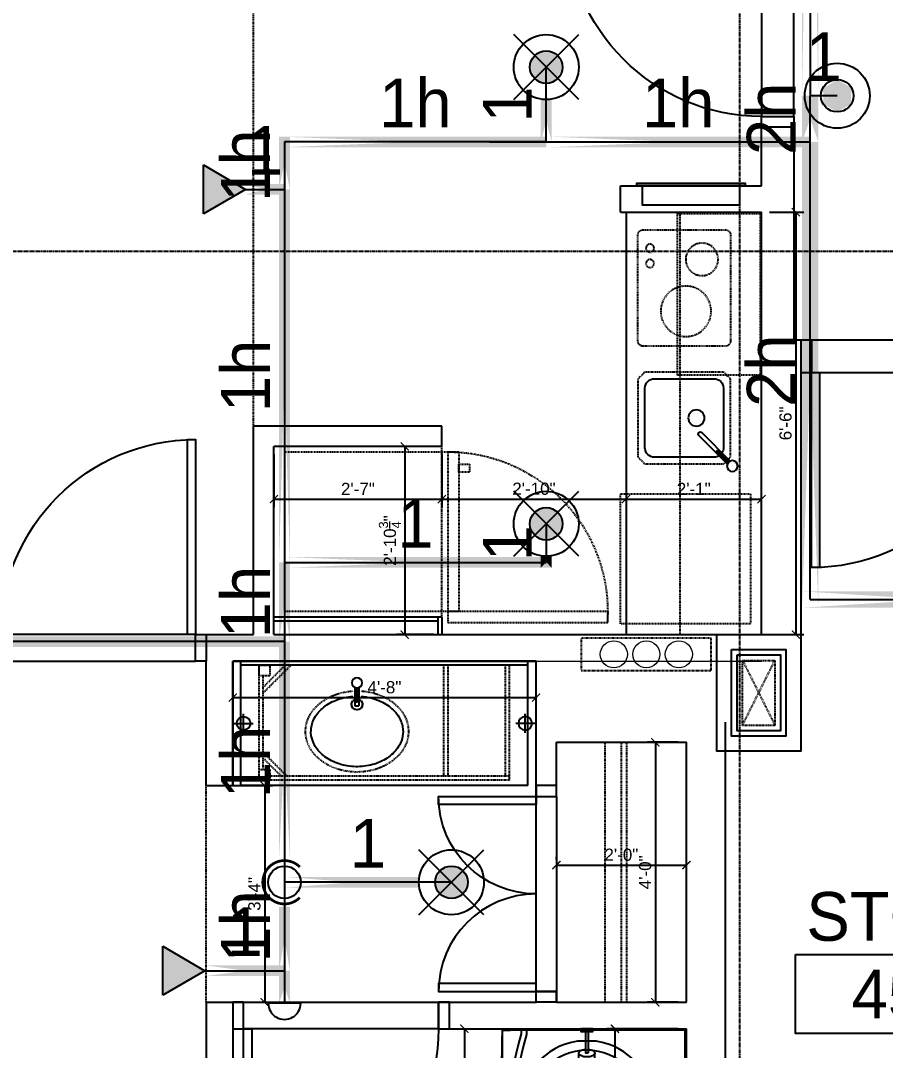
# Model space of a CAD drawing. Header units: inches. Extents: x -6955 to 13123, y -1334 to 3701.
# Drawn here: x 9680.3 to 9839.9, y 1412.1 to 1602.2 of the extents above; entities that cross this region are included whole.
import ezdxf
from ezdxf.enums import TextEntityAlignment as Align

# ---------------------------------------------------------------- set-up
doc = ezdxf.new("R2010")
doc.units = ezdxf.units.IN
doc.header["$MEASUREMENT"] = 0
for name, pattern in [('CENTER2', [1.125, 0.75, -0.125, 0.125, -0.125]), ('DASHDOT2', [0.5, 0.25, -0.125, 0, -0.125]), ('HIDDEN2', [0.1875, 0.125, -0.0625])]:
    doc.linetypes.add(name, pattern=pattern)
for name, color, linetype in [('A-Door', 7, 'Continuous'), ('A-Door-Head', 8, 'Continuous'), ('A-Eqpm', 4, 'Continuous'), ('A-Eqpm-NIC', 5, 'DASHDOT2'), ('A-Flor-Case', 6, 'Continuous'), ('A-Flor-Case-Hidden', 8, 'HIDDEN2'), ('A-Flor-Outline', 4, 'Continuous'), ('A-Flor-Ovhd', 1, 'HIDDEN2'), ('A-Flor-Pfix', 7, 'Continuous'), ('A-Flor-Soffit', 6, 'HIDDEN2'), ('A-Flor-Spcl', 5, 'Continuous'), ('A-Flor-Wall Mtd Fixture', 7, 'Continuous'), ('A-Grid(SmallScale)', 11, 'CENTER2'), ('A-HVAC', 6, 'HIDDEN2'), ('A-Tag-Rm(Scale)', 7, 'Continuous'), ('A-Wall-Full', 7, 'Continuous'), ('headdn', 7, 'Continuous'), ('PIPEBL', 4, 'Continuous'), ('pipemn', 6, 'Continuous'), ('PIPESPC', 7, 'Continuous'), ('spk-cap', 7, 'Continuous'), ('spk-piperise', 7, 'Continuous'), ('TIDYPIPE', 7, 'Continuous')]:
    doc.layers.add(name, color=color, linetype=linetype)
doc.layers.add('G-Anno-Nplt', color=140, linetype='Continuous', lineweight=18, plot=False)
doc.styles.add('G1DIM', font='arial.ttf')
doc.styles.add('PIPE', font='PIPE.SHX')
doc.dimstyles.new('Aec-Arch-I-96', dxfattribs={"dimscale": 96, "dimtxt": 0.09375, "dimasz": 0.0625, "dimexe": 0.0625, "dimexo": 0.0625, "dimgap": 0.03125, "dimtad": 1, "dimdec": 3, "dimzin": 3, "dimdsep": 46, "dimlunit": 4, "dimtxsty": 'G1DIM', "dimblk": 'ARCHTICK', "dimcen": 0.09375, "dimclrt": 2, "dimazin": 2, "dimtfac": 0.75, "dimtdec": 3, "dimtix": 1, "dimtmove": 2, "dimatfit": 2, "dimldrblk": 'OPEN90', "dimfxl": 0.0625, "dimtolj": 1, "dimtzin": 0, "dimarcsym": 0})

# ---------------------------------------------------------------- blocks, each defined once
blk = doc.blocks.new('36in door')
blk.add_lwpolyline([(-1.5, -36), (0, -36), (0, 0), (-1.5, 0)], close=True)
blk.add_arc((0, 0), 36, 180, 270)
blk = doc.blocks.new('storage')
at = {"layer": 'A-Door'}
for points in [[(-58.75, -6), (-56.75, -6), (-56.75, 0), (-58.75, 0)], [(-20.75, -6), (-18.75, -6), (-18.75, 0), (-20.75, 0)]]:
    blk.add_lwpolyline(points, close=True, dxfattribs=at)
at = {"layer": 'A-Door-Head'}
blk.add_lwpolyline([(-20.75, 0), (-56.75, 0), (-56.75, -6), (-20.75, -6)], close=True, dxfattribs=at)
at = {"layer": 'A-Wall-Full'}
for p, q in [((-56.75, 0), (-60, 0)), ((-56.75, -6), (-56.75, 0)), ((-20.75, -6), (-20.75, 0)), ((-20.75, 0), (-6, 0)), ((-58.75, -6), (-58.75, -68.33)), ((-58.75, -6), (-56.75, -6)), ((-20.75, -6), (-7.25, -6)), ((-7.25, -21.5), (-7.25, -6)), ((-72.61, -171.42), (-72.61, -70.56)), ((-72.61, -171.42), (-60, -171.42)), ((-60, -171.42), (-60, -198.25))]:
    blk.add_line(p, q, dxfattribs=at)
at = {"layer": 'A-Door', "extrusion": (0, 0, -1), "zscale": -1}
blk.add_blockref('36in door', (56.75, -6), dxfattribs=at)
blk = doc.blocks.new('Rm Tag')
blk.add_lwpolyline([(-0.2124, 0.0759), (0.2124, 0.0759), (0.2124, -0.0759), (-0.2124, -0.0759)], close=True)
for p in [(0, 0.2858), (0, 0.1493), (0, 0)]:
    blk.add_attdef('XXX', text='', height=0.0938).set_placement(p, align=Align.MIDDLE_CENTER)
blk = doc.blocks.new('side2')
for p, q in [((0, 0), (7.79, 4.5)), ((7.79, 4.5), (7.79, -4.5)), ((7.79, -4.5), (0, 0))]:
    blk.add_line(p, q)
blk.add_solid([(7.79, -4.5), (0, 0), (7.79, 4.5)])
blk = doc.blocks.new('dpend2')
for p, q in [((-6, -6), (6, 6)), ((6, -6), (-6, 6))]:
    blk.add_line(p, q)
for radius in [6, 3]:
    blk.add_circle((0, 0), radius)
for points in [[(0, 0), (-3, 0), (-2.08, 2.07)], [(0, 0), (0, 3), (-2.12, 2.14)], [(0, 0), (0, 3), (2.12, 2.14)], [(0, 0), (3, 0), (2.08, 2.07)], [(0, 0), (-3, 0), (-2.08, -2.07)], [(0, 0), (0, -3), (-2.12, -2.14)], [(0, 0), (3, 0), (2.08, -2.07)], [(0, 0), (0, -3), (2.12, -2.14)]]:
    blk.add_solid(points)
blk = doc.blocks.new('dpend1')
for radius in [6, 3]:
    blk.add_circle((0, 0), radius)
for points in [[(0.01, 2.97), (-2.53, -1.59), (-2.62, 1.36)], [(0.01, 2.97), (-2.49, -1.59), (2.52, -1.59)], [(2.52, -1.59), (0.01, 2.97), (2.6, 1.47)], [(2.52, -1.59), (-2.53, -1.59), (0.01, -2.98)]]:
    blk.add_solid(points)
blk = doc.blocks.new('PIPESPC')
at = {"layer": 'PIPESPC', "style": 'PIPE', "width": 0.9}
blk.add_attdef('SIZE', text='', height=9, dxfattribs=at).set_placement((0, 4.02), align=Align.CENTER)
at = {"layer": 'PIPESPC', "style": 'PIPE', "flags": 1}
blk.add_attdef('SCHED', (25.3, 3.89), '', height=9, dxfattribs=at)
blk = doc.blocks.new('Single 12x6 HVAC Shaft')
at = {"layer": 'A-Flor-Outline'}
blk.add_lwpolyline([(3.75, 17.75), (11.75, 17.75), (11.75, 3.75), (3.75, 3.75)], close=True, dxfattribs=at)
at = {"layer": 'A-HVAC'}
for p, q in [((4.75, 16.75), (10.75, 4.75)), ((4.75, 4.75), (10.75, 16.75))]:
    blk.add_line(p, q, dxfattribs=at)
blk.add_lwpolyline([(4.75, 16.75), (10.75, 16.75), (10.75, 4.75), (4.75, 4.75)], close=True, dxfattribs=at)
at = {"layer": 'A-Wall-Full'}
for points in [[(0, 21.5), (15.5, 21.5), (15.5, 0), (0, 0)], [(2.75, 18.75), (12.75, 18.75), (12.75, 2.75), (2.75, 2.75)]]:
    blk.add_lwpolyline(points, close=True, dxfattribs=at)
blk = doc.blocks.new('Plumbing Chase')
at = {"layer": 'A-Flor-Outline', "linetype": 'HIDDEN2', "ltscale": 0.5}
blk.add_lwpolyline([(0.625, 0), (6.625, 0), (6.625, 24), (0.625, 24)], close=True, dxfattribs=at)
at = {"layer": 'G-Anno-Nplt'}
for centre in [(3.625, 18), (3.625, 12), (3.625, 6)]:
    blk.add_circle(centre, 2.5, dxfattribs=at)
blk = doc.blocks.new('_ArchTick')
at = {"color": 0, "linetype": 'ByBlock', "const_width": 0.15}
blk.add_lwpolyline([(-0.5, -0.5), (0.5, 0.5)], dxfattribs=at)
blk = doc.blocks.new('*D116')
at = {"layer": 'Defpoints', "color": 0, "transparency": 16777216}
for p in [(27.75, -37.67), (3.75, -38.13), (27.75, -38.13)]:
    blk.add_point(p, dxfattribs=at)
at = {"layer": 'G-Anno-Nplt', "color": 0, "lineweight": -2, "transparency": 16777216}
for p, q in [((3.75, -36.63), (3.75, -36.17)), ((3.75, -37.67), (27.75, -37.67)), ((27.75, -36.63), (27.75, -36.17))]:
    blk.add_line(p, q, dxfattribs=at)
at = {"layer": 'G-Anno-Nplt', "color": 0, "lineweight": -2, "transparency": 16777216, "xscale": 1.5, "yscale": 1.5, "zscale": 1.5, "rotation": 180}
blk.add_blockref('_ArchTick', (3.75, -37.67), dxfattribs=at)
at = {"layer": 'G-Anno-Nplt', "color": 0, "lineweight": -2, "transparency": 16777216, "xscale": 1.5, "yscale": 1.5, "zscale": 1.5}
blk.add_blockref('_ArchTick', (27.75, -37.67), dxfattribs=at)
at = {"layer": 'G-Anno-Nplt', "transparency": 16777216, "insert": (15.75, -35.77), "char_height": 2.25, "attachment_point": 5, "style": 'G1DIM'}
blk.add_mtext('\\A1;2\'-0"', dxfattribs=at)
blk = doc.blocks.new('_Open90')
at = {"color": 0, "linetype": 'ByBlock', "lineweight": -2}
for p, q in [((0, 0), (-1, 0)), ((-0.5, 0.5), (0, 0)), ((0, 0), (-0.5, -0.5))]:
    blk.add_line(p, q, dxfattribs=at)
blk = doc.blocks.new('*D117')
at = {"layer": 'Defpoints', "color": 0, "transparency": 16777216}
for p in [(27.75, -15), (22.03, -63), (27.75, -63)]:
    blk.add_point(p, dxfattribs=at)
at = {"layer": 'G-Anno-Nplt', "color": 0, "lineweight": -2, "transparency": 16777216}
for p, q in [((26.25, -15), (20.53, -15)), ((22.03, -15), (22.03, -63)), ((26.25, -63), (20.53, -63))]:
    blk.add_line(p, q, dxfattribs=at)
at = {"layer": 'G-Anno-Nplt', "color": 0, "lineweight": -2, "transparency": 16777216, "xscale": 1.5, "yscale": 1.5, "zscale": 1.5}
for p, rotation in [((22.03, -15), 90), ((22.03, -63), 270)]:
    blk.add_blockref('_ArchTick', p, dxfattribs=dict(at, rotation=rotation))
at = {"layer": 'G-Anno-Nplt', "transparency": 16777216, "insert": (20.14, -39), "char_height": 2.25, "attachment_point": 5, "rotation": 90, "style": 'G1DIM'}
blk.add_mtext('\\A1;4\'-0"', dxfattribs=at)
blk = doc.blocks.new('18in door')
blk.add_lwpolyline([(0, 0), (1.5, 0), (1.5, 18), (0, 18)], close=True)
blk.add_arc((0, 0), 18, 0, 90)
blk = doc.blocks.new('shower head')
for p, q in [((0.5, 0.25), (4.48, 0.25)), ((6.04, 1.5), (4.5, 1.5)), ((0.5, -0.25), (4.48, -0.25)), ((6.02, -1.5), (4.49, -1.5))]:
    blk.add_line(p, q)
blk.add_lwpolyline([(0, -1.12), (0.5, -1.12), (0.5, 1.12), (0, 1.12)], close=True)
at = {"extrusion": (0, 0, -1)}
for centre, start_param, end_param in [((4.5, 0), 4.878708, 10.826996), ((6.02, 0), 6.265998, 9.430839)]:
    blk.add_ellipse(centre, major_axis=(0, 1.5), ratio=0.483735, start_param=start_param, end_param=end_param, dxfattribs=at)
blk.add_open_spline([(4.48, 0.25), (4.49, 0.2), (4.49, 0.16), (4.49, 0.11), (4.5, 0.04), (4.5, -0.04), (4.49, -0.11), (4.49, -0.16), (4.49, -0.21), (4.48, -0.25)], degree=3, knots=[7.6339989, 7.6339989, 7.6339989, 7.6339989, 7.7552894, 7.7552894, 7.7552894, 7.9540134, 7.9540134, 7.9540134, 8.074038, 8.074038, 8.074038, 8.074038])
blk = doc.blocks.new('shower curtain rod')
for p, q in [((-59.75, 0), (-60, 0)), ((-59.75, -2.5), (-59.75, 0)), ((-0.25, 0), (0, 0)), ((-0.25, -2.5), (-0.25, 0)), ((-59.75, -0.75), (-58.86, -0.75)), ((-59.75, -1.75), (-59, -1.75)), ((-0.25, -0.75), (-1.14, -0.75)), ((-0.25, -1.75), (-1, -1.75)), ((-59.75, -2.5), (-60, -2.5)), ((-0.25, -2.5), (0, -2.5))]:
    blk.add_line(p, q)
for centre, radius, start, end in [((-30, 101.37), 107.12, 254.2934, 285.7066), ((-30, 101.34), 106.09, 254.2167, 285.7833)]:
    blk.add_arc(centre, radius, start, end)
blk = doc.blocks.new('tub plan')
for p, q in [((0.12, -32.25), (0.12, -0.31)), ((59.44, -0.12), (0.31, -0.12)), ((59.63, -32.25), (59.63, -0.31)), ((2.25, -16.5), (2.25, -20)), ((-0.07, -33.87), (59.81, -33.87)), ((0.19, -33.86), (0.19, -32.36)), ((59.56, -33.86), (59.56, -32.36))]:
    blk.add_line(p, q)
blk.add_circle((7.62, -18.25), 1.09)
for centre, radius, start, end in [((0.31, -0.31), 0.188, 90, 180), ((59.44, -0.31), 0.188, 0, 90), ((14.37, -18.25), 12.25, 90, 171.7868), ((30, -982.48), 976.6, 89.08325, 90.91675), ((29.77, -940.73), 933.2, 89.06218, 90.93782), ((45.62, -18.25), 12.25, 270, 90), ((14.5, -18.25), 10.59, 90, 180), ((45.05, -12.16), 4.5, 8.0478, 90), ((1.97, -18.25), 48, 351.9522, 8.0478), ((14.5, -18.25), 10.59, 180, 270), ((14.37, -18.25), 12.25, 188.2132, 270), ((45.05, -24.34), 4.5, 270, 351.9522), ((29.77, 904.23), 933.2, 269.06218, 270.93782), ((0.25, -32.25), 0.13, 180, 241.143), ((30, 945.98), 976.6, 269.08325, 270.91675), ((59.5, -32.25), 0.13, 298.857, 0), ((0.25, -33.69), 0.13, 246.6399, 270), ((29.87, 1136.13), 1170.38, 268.54955, 271.45045), ((59.81, -33.81), 0.06, 270, 0)]:
    blk.add_arc(centre, radius, start, end)
at = {"layer": 'A-Flor-Pfix'}
blk.add_blockref('shower head', (-0.07, -18.25), dxfattribs=at)
at = {"layer": 'A-Flor-Spcl'}
blk.add_blockref('shower curtain rod', (59.87, -28.62), dxfattribs=at)
blk = doc.blocks.new('Toiliet American Std Cadet Pro')
for p, q in [((0, 8.06), (0, -8.06)), ((5.84, 9.06), (1, 9.06)), ((6.84, 7.9), (6.84, 8.06)), ((7.53, 6.52), (7, 7.36)), ((7.69, -5.98), (7.69, 5.98)), ((7, -7.36), (7.53, -6.52)), ((1, -9.06), (5.84, -9.06)), ((6.84, -8.06), (6.84, -7.9))]:
    blk.add_line(p, q)
for centre, radius, start, end in [((1, 8.06), 1, 90, 180), ((5.84, 8.06), 1, 0, 90), ((7.84, 7.9), 1, 180, 212.4157), ((6.69, 5.98), 1, 0, 32.4157), ((10.89, 10.1), 4.91, 226.8784, 295.5831), ((10.89, -10.1), 4.91, 64.417, 133.1217), ((7.84, -7.9), 1, 147.5844, 180), ((6.69, -5.98), 1, 327.5844, 0), ((1, -8.06), 1, 180, 270), ((5.84, -8.06), 1, 270, 0)]:
    blk.add_arc(centre, radius, start, end)
for start_param, end_param in [(4.086017, 8.480354), (2.197169, 4.086017)]:
    blk.add_ellipse((18.39, 0), major_axis=(9.17, 0), ratio=0.762999, start_param=start_param, end_param=end_param)
blk = doc.blocks.new('sink1915rear')
for p, q in [((-0.37, -1.9), (-0.37, -5.29)), ((0.38, -1.9), (0.38, -5.29)), ((-0.12, -1.97), (-0.12, -4.54)), ((0.13, -1.97), (0.13, -4.54)), ((0.38, -5.29), (-0.37, -5.29)), ((0.13, -4.54), (-0.12, -4.54))]:
    blk.add_line(p, q)
blk.add_circle((0, -1.04), 0.938)
for start, end in [(112.0243, 67.9757), (138.5829, 221.4171), (318.587, 41.413), (264.1135, 275.8865)]:
    blk.add_arc((0, -5.04), 1, start, end)
blk.add_open_spline([(-0.75, -3.54), (-1.37, -3.58), (-1.99, -3.68), (-3.59, -4.07), (-4.53, -4.46), (-6.15, -5.47), (-6.84, -6.09), (-7.86, -7.44), (-8.21, -8.17), (-8.46, -9.28), (-8.5, -9.65), (-8.5, -10.01), (-8.5, -10.59), (-8.4, -11.17), (-7.93, -12.47), (-7.49, -13.18), (-6.28, -14.46), (-5.51, -15.02), (-3.75, -15.9), (-2.76, -16.21), (-0.69, -16.54), (0.38, -16.56), (2.47, -16.29), (3.47, -16), (5.27, -15.17), (6.07, -14.63), (7.34, -13.38), (7.81, -12.68), (8.41, -11.21), (8.54, -10.45), (8.44, -8.94), (8.22, -8.19), (7.42, -6.76), (6.85, -6.1), (5.41, -4.95), (4.55, -4.47), (2.7, -3.81), (1.74, -3.61), (0.75, -3.54)], degree=3, knots=[4.798605, 4.798605, 4.798605, 4.798605, 5.014176, 5.014176, 5.378501, 5.378501, 5.742827, 5.742827, 6.107152, 6.107152, 6.283185, 6.283185, 6.283185, 6.561131, 6.561131, 6.925457, 6.925457, 7.289782, 7.289782, 7.654107, 7.654107, 8.018433, 8.018433, 8.382758, 8.382758, 8.747084, 8.747084, 9.111409, 9.111409, 9.475734, 9.475734, 9.84006, 9.84006, 10.204385, 10.204385, 10.56871, 10.56871, 10.909356, 10.909356, 10.909356, 10.909356])
at = {"layer": 'A-Flor-Case-Hidden', "linetype": 'HIDDEN2', "ltscale": 0.25}
blk.add_ellipse((0, -10.01), major_axis=(-9.5, 0), ratio=0.789474, start_param=4.791408, end_param=10.916548, dxfattribs=at)
blk = doc.blocks.new('wall sconce')
for p, q in [((0, 0), (3.75, 0)), ((2, -1.75), (2, 1.75))]:
    blk.add_line(p, q)
blk.add_circle((2, 0), 1.25)
blk = doc.blocks.new('41in Std Vanity')
at = {"layer": 'A-Flor-Case'}
for p, q in [((23, 54.5), (0, 54.5)), ((0.75, 1.5), (0.75, 54.5)), ((23, 1.5), (23, 54.5)), ((23, 1.5), (0, 1.5))]:
    blk.add_line(p, q, dxfattribs=at)
at = {"layer": 'A-Flor-Case-Hidden'}
for p, q in [((22, 51.12), (0.75, 51.12)), ((4.83, 50.38), (0.75, 46.3)), ((5.89, 50.38), (0.75, 45.24)), ((20, 50.38), (2.75, 50.38)), ((16.86, 50.38), (21.25, 45.99)), ((17.92, 50.38), (21.25, 47.05)), ((22, 4.88), (22, 51.12)), ((21.25, 4.88), (21.25, 49.12)), ((21.25, 17), (0.75, 17)), ((21.25, 16.25), (0.75, 16.25)), ((21.25, 5.62), (0.75, 5.62)), ((22, 4.88), (0.75, 4.88))]:
    blk.add_line(p, q, dxfattribs=at)
for points in [[(0.75, 49.12), (2.75, 49.12), (2.75, 51.12), (0.75, 51.12)], [(20, 49.12), (22, 49.12), (22, 51.12), (20, 51.12)]]:
    blk.add_lwpolyline(points, close=True, dxfattribs=at)
at = {"layer": 'A-Wall-Full'}
for p, q in [((0, 0), (0, 56)), ((0, 56), (23, 56)), ((23, 0), (0, 0))]:
    blk.add_line(p, q, dxfattribs=at)
at = {"layer": 'A-Flor-Pfix', "rotation": 90}
blk.add_blockref('sink1915rear', (2.99, 33.06), dxfattribs=at)
at = {"layer": 'A-Flor-Wall Mtd Fixture', "xscale": -1, "rotation": 90}
blk.add_blockref('wall sconce', (11.5, 56), dxfattribs=at)
at = {"layer": 'A-Flor-Wall Mtd Fixture', "rotation": 90}
blk.add_blockref('wall sconce', (11.5, 0), dxfattribs=at)
blk = doc.blocks.new('*D111')
at = {"layer": 'Defpoints', "color": 0, "transparency": 16777216}
for p in [(4.88, 128.67), (60.88, 129.13), (60.88, 129.13)]:
    blk.add_point(p, dxfattribs=at)
at = {"layer": 'G-Anno-Nplt', "color": 0, "lineweight": -2, "transparency": 16777216}
for p, q in [((4.88, 130.17), (4.88, 130.63)), ((4.88, 129.13), (60.88, 129.13))]:
    blk.add_line(p, q, dxfattribs=at)
at = {"layer": 'G-Anno-Nplt', "color": 0, "lineweight": -2, "transparency": 16777216, "xscale": 1.5, "yscale": 1.5, "zscale": 1.5, "rotation": 180}
blk.add_blockref('_ArchTick', (4.88, 129.13), dxfattribs=at)
at = {"layer": 'G-Anno-Nplt', "color": 0, "lineweight": -2, "transparency": 16777216, "xscale": 1.5, "yscale": 1.5, "zscale": 1.5}
blk.add_blockref('_ArchTick', (60.88, 129.13), dxfattribs=at)
at = {"layer": 'G-Anno-Nplt', "transparency": 16777216, "insert": (32.88, 131.03), "char_height": 2.25, "attachment_point": 5, "style": 'G1DIM'}
blk.add_mtext('\\A1;4\'-8"', dxfattribs=at)
blk = doc.blocks.new('*D112')
at = {"layer": 'Defpoints', "color": 0, "transparency": 16777216}
for p in [(0, 112.88), (0, 72.88), (10.78, 72.88)]:
    blk.add_point(p, dxfattribs=at)
at = {"layer": 'G-Anno-Nplt', "color": 0, "lineweight": -2, "transparency": 16777216}
for p, q in [((1.5, 112.88), (12.28, 112.88)), ((10.78, 112.88), (10.78, 72.88)), ((1.5, 72.88), (12.28, 72.88))]:
    blk.add_line(p, q, dxfattribs=at)
at = {"layer": 'G-Anno-Nplt', "color": 0, "lineweight": -2, "transparency": 16777216, "xscale": 1.5, "yscale": 1.5, "zscale": 1.5}
for p, rotation in [((10.78, 112.88), 90), ((10.78, 72.88), 270)]:
    blk.add_blockref('_ArchTick', p, dxfattribs=dict(at, rotation=rotation))
at = {"layer": 'G-Anno-Nplt', "transparency": 16777216, "insert": (8.88, 92.88), "char_height": 2.25, "attachment_point": 5, "rotation": 90, "style": 'G1DIM'}
blk.add_mtext('\\A1;3\'-4"', dxfattribs=at)
blk = doc.blocks.new('*D113')
at = {"layer": 'Defpoints', "color": 0, "transparency": 16777216}
for p in [(47.64, 68), (47.64, 0), (47.64, 0)]:
    blk.add_point(p, dxfattribs=at)
at = {"layer": 'G-Anno-Nplt', "color": 0, "lineweight": -2, "transparency": 16777216}
blk.add_line((47.64, 68), (47.64, 0), dxfattribs=at)
at = {"layer": 'G-Anno-Nplt', "color": 0, "lineweight": -2, "transparency": 16777216, "xscale": 1.5, "yscale": 1.5, "zscale": 1.5}
for p, rotation in [((47.64, 68), 90), ((47.64, 0), 270)]:
    blk.add_blockref('_ArchTick', p, dxfattribs=dict(at, rotation=rotation))
at = {"layer": 'G-Anno-Nplt', "transparency": 16777216, "insert": (45.74, 34), "char_height": 2.25, "attachment_point": 5, "rotation": 90, "style": 'G1DIM'}
blk.add_mtext('\\A1;5\'-8"', dxfattribs=at)
blk = doc.blocks.new('*D114')
at = {"layer": 'Defpoints', "color": 0, "transparency": 16777216}
for p in [(52.62, 7.98), (88.62, 8.06), (52.62, 3.66)]:
    blk.add_point(p, dxfattribs=at)
at = {"layer": 'G-Anno-Nplt', "color": 0, "lineweight": -2, "transparency": 16777216}
for p, q in [((52.62, 6.48), (52.62, 2.16)), ((88.62, 6.56), (88.62, 2.16)), ((88.62, 3.66), (52.62, 3.66))]:
    blk.add_line(p, q, dxfattribs=at)
at = {"layer": 'G-Anno-Nplt', "color": 0, "lineweight": -2, "transparency": 16777216, "xscale": 1.5, "yscale": 1.5, "zscale": 1.5, "rotation": 180}
blk.add_blockref('_ArchTick', (52.62, 3.66), dxfattribs=at)
at = {"layer": 'G-Anno-Nplt', "color": 0, "lineweight": -2, "transparency": 16777216, "xscale": 1.5, "yscale": 1.5, "zscale": 1.5}
blk.add_blockref('_ArchTick', (88.62, 3.66), dxfattribs=at)
at = {"layer": 'G-Anno-Nplt', "transparency": 16777216, "insert": (70.62, 5.56), "char_height": 2.25, "attachment_point": 5, "style": 'G1DIM'}
blk.add_mtext('\\A1;3\'-0"', dxfattribs=at)
blk = doc.blocks.new('*D115')
at = {"layer": 'Defpoints', "color": 0, "transparency": 16777216}
for p in [(88.62, 68), (75.42, 8.06), (88.62, 8.06)]:
    blk.add_point(p, dxfattribs=at)
at = {"layer": 'G-Anno-Nplt', "color": 0, "lineweight": -2, "transparency": 16777216}
for p, q in [((87.12, 68), (73.92, 68)), ((75.42, 68), (75.42, 8.06)), ((87.12, 8.06), (73.92, 8.06))]:
    blk.add_line(p, q, dxfattribs=at)
at = {"layer": 'G-Anno-Nplt', "color": 0, "lineweight": -2, "transparency": 16777216, "xscale": 1.5, "yscale": 1.5, "zscale": 1.5}
for p, rotation in [((75.42, 68), 90), ((75.42, 8.06), 270)]:
    blk.add_blockref('_ArchTick', p, dxfattribs=dict(at, rotation=rotation))
at = {"layer": 'G-Anno-Nplt', "transparency": 16777216, "insert": (73.52, 38.03), "char_height": 2.25, "attachment_point": 5, "rotation": 90, "style": 'G1DIM'}
blk.add_mtext('\\A1;5\'-0"', dxfattribs=at)
blk = doc.blocks.new('*D268')
at = {"layer": 'Defpoints', "color": 0, "transparency": 16777216}
for p in [(9727.04, 1523.58), (9758.04, 1523.7), (9758.04, 1513.85)]:
    blk.add_point(p, dxfattribs=at)
at = {"layer": 'G-Anno-Nplt', "color": 0, "lineweight": -2, "transparency": 16777216}
for p, q in [((9727.04, 1522.08), (9727.04, 1512.35)), ((9758.04, 1522.2), (9758.04, 1512.35)), ((9727.04, 1513.85), (9758.04, 1513.85))]:
    blk.add_line(p, q, dxfattribs=at)
at = {"layer": 'G-Anno-Nplt', "color": 0, "lineweight": -2, "transparency": 16777216, "xscale": 1.5, "yscale": 1.5, "zscale": 1.5, "rotation": 180}
blk.add_blockref('_ArchTick', (9727.04, 1513.85), dxfattribs=at)
at = {"layer": 'G-Anno-Nplt', "color": 0, "lineweight": -2, "transparency": 16777216, "xscale": 1.5, "yscale": 1.5, "zscale": 1.5}
blk.add_blockref('_ArchTick', (9758.04, 1513.85), dxfattribs=at)
at = {"layer": 'G-Anno-Nplt', "transparency": 16777216, "insert": (9742.54, 1515.73), "char_height": 2.25, "attachment_point": 5, "style": 'G1DIM'}
blk.add_mtext('\\A1;2\'-7"', dxfattribs=at)
blk = doc.blocks.new('*D269')
at = {"layer": 'Defpoints', "color": 0, "transparency": 16777216}
for p in [(9758.04, 1523.58), (9792.04, 1523.58), (9792.04, 1513.85)]:
    blk.add_point(p, dxfattribs=at)
at = {"layer": 'G-Anno-Nplt', "color": 0, "lineweight": -2, "transparency": 16777216}
for p, q in [((9758.04, 1522.08), (9758.04, 1512.35)), ((9792.04, 1522.08), (9792.04, 1512.35)), ((9758.04, 1513.85), (9792.04, 1513.85))]:
    blk.add_line(p, q, dxfattribs=at)
at = {"layer": 'G-Anno-Nplt', "color": 0, "lineweight": -2, "transparency": 16777216, "xscale": 1.5, "yscale": 1.5, "zscale": 1.5, "rotation": 180}
blk.add_blockref('_ArchTick', (9758.04, 1513.85), dxfattribs=at)
at = {"layer": 'G-Anno-Nplt', "color": 0, "lineweight": -2, "transparency": 16777216, "xscale": 1.5, "yscale": 1.5, "zscale": 1.5}
blk.add_blockref('_ArchTick', (9792.04, 1513.85), dxfattribs=at)
at = {"layer": 'G-Anno-Nplt', "transparency": 16777216, "insert": (9775.04, 1515.75), "char_height": 2.25, "attachment_point": 5, "style": 'G1DIM'}
blk.add_mtext('\\A1;2\'-10"', dxfattribs=at)
blk = doc.blocks.new('*D270')
at = {"layer": 'Defpoints', "color": 0, "transparency": 16777216}
for p in [(9758.04, 1523.58), (9751.19, 1488.83), (9758.04, 1488.83)]:
    blk.add_point(p, dxfattribs=at)
at = {"layer": 'G-Anno-Nplt', "color": 0, "lineweight": -2, "transparency": 16777216}
for p, q in [((9756.54, 1523.58), (9749.69, 1523.58)), ((9751.19, 1523.58), (9751.19, 1488.83)), ((9756.54, 1488.83), (9749.69, 1488.83))]:
    blk.add_line(p, q, dxfattribs=at)
at = {"layer": 'G-Anno-Nplt', "color": 0, "lineweight": -2, "transparency": 16777216, "xscale": 1.5, "yscale": 1.5, "zscale": 1.5}
for p, rotation in [((9751.19, 1523.58), 90), ((9751.19, 1488.83), 270)]:
    blk.add_blockref('_ArchTick', p, dxfattribs=dict(at, rotation=rotation))
at = {"layer": 'G-Anno-Nplt', "transparency": 16777216, "insert": (9748.44, 1506.2), "char_height": 2.25, "attachment_point": 5, "rotation": 90, "style": 'G1DIM'}
blk.add_mtext('\\A1;2\'-10{\\H0.750000x;\\S3/4;}"', dxfattribs=at)
blk = doc.blocks.new('*D271')
at = {"layer": 'Defpoints', "color": 0, "transparency": 16777216}
for p in [(9792.04, 1513.85), (9817.04, 1513.85), (9817.04, 1513.85)]:
    blk.add_point(p, dxfattribs=at)
at = {"layer": 'G-Anno-Nplt', "color": 0, "lineweight": -2, "transparency": 16777216}
blk.add_line((9792.04, 1513.85), (9817.04, 1513.85), dxfattribs=at)
at = {"layer": 'G-Anno-Nplt', "color": 0, "lineweight": -2, "transparency": 16777216, "xscale": 1.5, "yscale": 1.5, "zscale": 1.5, "rotation": 180}
blk.add_blockref('_ArchTick', (9792.04, 1513.85), dxfattribs=at)
at = {"layer": 'G-Anno-Nplt', "color": 0, "lineweight": -2, "transparency": 16777216, "xscale": 1.5, "yscale": 1.5, "zscale": 1.5}
blk.add_blockref('_ArchTick', (9817.04, 1513.85), dxfattribs=at)
at = {"layer": 'G-Anno-Nplt', "transparency": 16777216, "insert": (9804.54, 1515.73), "char_height": 2.25, "attachment_point": 5, "style": 'G1DIM'}
blk.add_mtext('\\A1;2\'-1"', dxfattribs=at)
blk = doc.blocks.new('*D272')
at = {"layer": 'Defpoints', "color": 0, "transparency": 16777216}
for p in [(9817.04, 1566.83), (9817.04, 1488.83), (9823.39, 1488.83)]:
    blk.add_point(p, dxfattribs=at)
at = {"layer": 'G-Anno-Nplt', "color": 0, "lineweight": -2, "transparency": 16777216}
for p, q in [((9818.54, 1566.83), (9824.89, 1566.83)), ((9823.39, 1566.83), (9823.39, 1488.83)), ((9818.54, 1488.83), (9824.89, 1488.83))]:
    blk.add_line(p, q, dxfattribs=at)
at = {"layer": 'G-Anno-Nplt', "color": 0, "lineweight": -2, "transparency": 16777216, "xscale": 1.5, "yscale": 1.5, "zscale": 1.5}
for p, rotation in [((9823.39, 1566.83), 90), ((9823.39, 1488.83), 270)]:
    blk.add_blockref('_ArchTick', p, dxfattribs=dict(at, rotation=rotation))
at = {"layer": 'G-Anno-Nplt', "transparency": 16777216, "insert": (9821.49, 1527.83), "char_height": 2.25, "attachment_point": 5, "rotation": 90, "style": 'G1DIM'}
blk.add_mtext('\\A1;6\'-6"', dxfattribs=at)
blk = doc.blocks.new('refrigerator')
blk.add_line((-30.125, 0), (-30.125, -29.5))
for points in [[(-32.125, -29.5), (0, -29.5), (0, 0), (-32.125, 0)], [(-34.125, -3.75), (-32.125, -3.75), (-32.125, -2.25), (-34.125, -2.25)], [(-59.625, -31.5), (-59.625, -29.5), (-30.125, -29.5), (-30.125, -31.5)]]:
    blk.add_lwpolyline(points, close=True)
blk.add_arc((-30.125, -29.5), 29.5, 90, 183.88744)
blk = doc.blocks.new('kitchen faucet')
for p, q in [((0.93, 0.38), (8.38, 0.38)), ((1, 0.12), (4, 0.12)), ((4, -0.12), (4, 0.12)), ((0.93, -0.38), (8.38, -0.38)), ((1, -0.12), (4, -0.12))]:
    blk.add_line(p, q)
blk.add_circle((0, 0), 1)
blk.add_arc((8.38, 0), 0.375, 270, 90)
blk = doc.blocks.new('kitchen sink')
blk.add_lwpolyline([(-14.94, -6.97, 0.143329), (-14, -7.25), (-3, -7.25, 0.414214), (-1.25, -5.5), (-1.25, 5.5, 0.414214), (-3, 7.25), (-14, 7.25, 0.414214), (-15.75, 5.5), (-15.75, -5.5, 0.143329), (-15.47, -6.44, 0.143329)], format="xyb")
blk.add_circle((-10.75, 0), 1.5)
at = {"layer": 'A-Flor-Case-Hidden'}
for p, q in [((-15.75, 8.5), (-17, 7.25)), ((-1.25, 8.5), (0, 7.25)), ((-16.64, -7.61), (-17, -7.25)), ((-1.25, -8.5), (0, -7.25)), ((-15.75, -8.5), (-16.11, -8.14))]:
    blk.add_line(p, q, dxfattribs=at)
for points in [[(-1.25, 8.5), (-15.75, 8.5)], [(-17, 7.25), (-17, -7.25)], [(0, -7.25), (0, 7.25)], [(-15.75, -8.5), (-1.25, -8.5)]]:
    blk.add_lwpolyline(points, dxfattribs=at)
at = {"rotation": 45.00000000000001}
blk.add_blockref('kitchen faucet', (-17.38, -8.88), dxfattribs=at)
blk = doc.blocks.new('cooktop')
at = {"ltscale": 0.5}
blk.add_lwpolyline([(-7.56, -21.5), (7.56, -21.5, 0.414214), (8.56, -20.5), (8.56, -1, 0.414214), (7.56, 0), (-7.56, 0, 0.414214), (-8.56, -1), (-8.56, -20.5, 0.414214)], format="xyb", close=True, dxfattribs=at)
for centre, radius in [((-3.27, -5.47), 3), ((6.32, -3.4), 0.75), ((6.32, -6.24), 0.75), ((-0.31, -15.05), 4.66)]:
    blk.add_circle(centre, radius, dxfattribs=at)
blk = doc.blocks.new('CAP')
blk.add_line((0, 3), (0, -3))
blk.add_arc((0, 0), 3, 270, 90)
blk = doc.blocks.new('rise')
blk.add_circle((0, 0), 3)
blk = doc.blocks.new('TIDYRUN')
at = {"const_width": 0.5}
blk.add_lwpolyline([(-2.83, 2.83, -2.414214), (-2.83, -2.83, -1.737895)], format="xyb", dxfattribs=at)
blk = doc.blocks.new('Suite Closet 2')
at = {"layer": 'A-Door'}
for points in [[(0, -25), (3.75, -25), (3.75, -23), (0, -23)], [(0, -61), (3.75, -61), (3.75, -63), (0, -63)]]:
    blk.add_lwpolyline(points, close=True, dxfattribs=at)
at = {"layer": 'A-Door-Head'}
blk.add_lwpolyline([(0, -25), (3.75, -25), (3.75, -61), (0, -61)], close=True, dxfattribs=at)
at = {"layer": 'A-Flor-Ovhd'}
for p, q in [((12.75, -63), (12.75, -15)), ((15.75, -63), (15.75, -15)), ((16.75, -63), (16.75, -15))]:
    blk.add_line(p, q, dxfattribs=at)
at = {"layer": 'A-Wall-Full'}
for p, q in [((3.75, -15), (27.75, -15)), ((3.75, -25), (3.75, -15)), ((27.75, -63), (27.75, -15)), ((3.75, -25), (3.75, -23)), ((0, -25), (3.75, -25)), ((0, -63), (0, -61)), ((0, -61), (3.75, -61)), ((3.75, -63), (3.75, -61)), ((3.75, -63), (27.75, -63))]:
    blk.add_line(p, q, dxfattribs=at)
at = {"layer": 'A-Door', "extrusion": (0, 0, -1), "zscale": -1, "rotation": 270}
blk.add_blockref('18in door', (0, -25), dxfattribs=at)
at = {"layer": 'A-Door', "rotation": 90}
blk.add_blockref('18in door', (0, -61), dxfattribs=at)
at = {"layer": 'G-Anno-Nplt'}
dim = blk.add_linear_dim(base=(22.0344, -63), p1=(27.75, -15), p2=(27.75, -63), angle=90, dimstyle='Aec-Arch-I-96', override={"dimscale": 24, "dimsah": 1, "dimclrt": 256}, dxfattribs=at)
dim.commit()
dim.dimension.update_dxf_attribs({"geometry": '*D117', "text_midpoint": (20.1356, -39)})
dim = blk.add_linear_dim(base=(27.75, -37.6676), p1=(3.75, -38.1326), p2=(27.75, -38.1326), dimstyle='Aec-Arch-I-96', override={"dimscale": 24, "dimsah": 1, "dimclrt": 256}, dxfattribs=at)
dim.commit()
dim.dimension.update_dxf_attribs({"geometry": '*D116', "text_midpoint": (15.75, -35.7688)})
blk = doc.blocks.new('Suite Vanity and Bath 1')
at = {"layer": 'A-Door'}
for points in [[(6.875, 72.875), (4.875, 72.875), (4.875, 68), (6.875, 68)], [(44.875, 72.875), (42.875, 72.875), (42.875, 68), (44.875, 68)]]:
    blk.add_lwpolyline(points, close=True, dxfattribs=at)
at = {"layer": 'A-Door-Head'}
blk.add_lwpolyline([(6.875, 72.875), (42.875, 72.875), (42.875, 68), (6.875, 68)], close=True, dxfattribs=at)
at = {"layer": 'A-Flor-Soffit'}
blk.add_line((0, 72.875), (0, 112.875), dxfattribs=at)
at = {"layer": 'A-Wall-Full'}
for p, q in [((0, 112.875), (0, 135.875)), ((4.875, 135.875), (60.875, 135.875)), ((4.875, 112.875), (4.875, 135.875)), ((60.875, 110.875), (60.875, 135.875)), ((0, 112.875), (4.875, 112.875)), ((0, 72.875), (0, 0)), ((0, 72.875), (6.875, 72.875)), ((6.875, 68), (6.875, 72.875)), ((42.875, 68), (42.875, 72.875)), ((42.875, 72.875), (60.875, 72.875)), ((4.875, 68), (4.875, 0)), ((4.875, 68), (6.875, 68)), ((42.875, 68), (88.625, 68)), ((88.625, 8.06), (88.625, 68)), ((52.625, 8.06), (52.625, 0)), ((52.625, 8.06), (88.625, 8.06)), ((52.625, 0), (4.875, 0))]:
    blk.add_line(p, q, dxfattribs=at)
at = {"extrusion": (0, 0, -1), "zscale": -1, "rotation": 270}
blk.add_blockref('41in Std Vanity', (-60.875, 135.875), dxfattribs=at)
at = {"layer": 'A-Door', "extrusion": (0, 0, -1), "zscale": -1}
blk.add_blockref('36in door', (-6.875, 68), dxfattribs=at)
at = {"layer": 'A-Flor-Pfix', "extrusion": (0, 0, -1), "xscale": -1, "zscale": -1, "rotation": 90}
blk.add_blockref('tub plan', (-88.4982, 67.9332), dxfattribs=at)
at = {"layer": 'A-Flor-Pfix', "rotation": 90.00004864950782}
blk.add_blockref('Toiliet American Std Cadet Pro', (22.875, 0.75), dxfattribs=at)
at = {"layer": 'G-Anno-Nplt'}
for base, p1, p2, picture, middle in [((60.875, 129.1324), (4.875, 128.6673), (60.875, 129.1324), '*D111', (32.875, 131.0311)), ((52.625, 3.6648), (88.625, 8.06), (52.625, 7.9826), '*D114', (70.625, 5.5644))]:
    dim = blk.add_linear_dim(base=base, p1=p1, p2=p2, dimstyle='Aec-Arch-I-96', override={"dimscale": 24, "dimsah": 1, "dimclrt": 256}, dxfattribs=at)
    dim.commit()
    dim.dimension.update_dxf_attribs({"geometry": picture, "text_midpoint": middle})
for base, p1, p2, picture, middle in [((10.7773, 72.875), (0, 112.875), (0, 72.875), '*D112', (8.8777, 92.875)), ((47.6409, 0), (47.6409, 68), (47.6409, 0), '*D113', (45.7422, 34)), ((75.4218, 8.06), (88.625, 68), (88.625, 8.06), '*D115', (73.523, 38.03))]:
    dim = blk.add_linear_dim(base=base, p1=p1, p2=p2, angle=90, dimstyle='Aec-Arch-I-96', override={"dimscale": 24, "dimsah": 1, "dimclrt": 256}, dxfattribs=at)
    dim.commit()
    dim.dimension.update_dxf_attribs({"geometry": picture, "text_midpoint": middle})

msp = doc.modelspace()

# ---------------------------------------------------------------- linework, layer by layer
at = {"layer": 'A-Door'}
for points in [[(9823.036, 1584.4973), (9823.036, 1582.4973), (9817.036, 1582.4973), (9817.036, 1584.4973)], [(9712.5555, 1488.8273), (9714.5555, 1488.8273), (9714.5555, 1483.9523), (9712.5555, 1483.9523)]]:
    msp.add_lwpolyline(points, close=True, dxfattribs=at)
at = {"layer": 'A-Door-Head'}
for points in [[(9823.036, 1584.4973), (9823.036, 1620.4973), (9817.036, 1620.4973), (9817.036, 1584.4973)], [(9712.5555, 1488.8273), (9676.5555, 1488.8273), (9676.5555, 1483.9523), (9712.5555, 1483.9523)]]:
    msp.add_lwpolyline(points, close=True, dxfattribs=at)
at = {"layer": 'A-Eqpm'}
for points in [[(9814.0355, 1571.7023), (9794.0355, 1571.7023), (9794.0355, 1572.2023), (9814.0355, 1572.2023)], [(9813.0355, 1571.7023), (9795.0355, 1571.7023), (9795.0355, 1568.2023), (9813.0355, 1568.2023)]]:
    msp.add_lwpolyline(points, close=True, dxfattribs=at)
at = {"layer": 'A-Eqpm-NIC'}
for points in [[(9816.7855, 1536.7023), (9801.5355, 1536.7023), (9801.5355, 1566.5773), (9816.7855, 1566.5773)], [(9815.0355, 1490.8273), (9791.0355, 1490.8273), (9791.0355, 1514.8273), (9815.0355, 1514.8273)]]:
    msp.add_lwpolyline(points, close=True, dxfattribs=at)
at = {"layer": 'A-Flor-Case'}
for p, q in [((9792.0355, 1566.8273), (9792.0355, 1488.8273)), ((9758.0355, 1492.0773), (9727.0355, 1492.0773)), ((9757.2855, 1491.3273), (9727.0355, 1491.3273)), ((9757.2855, 1492.0773), (9757.2855, 1488.8273)), ((9758.0355, 1492.0773), (9758.0355, 1488.8273))]:
    msp.add_line(p, q, dxfattribs=at)
at = {"layer": 'A-Flor-Ovhd'}
for p, q in [((9802.0355, 1488.8273), (9802.0355, 1566.5773)), ((9758.0355, 1492.0773), (9758.0355, 1523.7023))]:
    msp.add_line(p, q, dxfattribs=at)
at = {"layer": 'A-Flor-Soffit'}
msp.add_line((9723.2855, 1527.3273), (9723.2855, 1627.9523), dxfattribs=at)
at = {"layer": 'A-Grid(SmallScale)'}
for p, q in [((9813.0355, 1223.6428), (9813.0355, 3132.3201)), ((13123.0336, 1559.5773), (9315.0336, 1559.5773))]:
    msp.add_line(p, q, dxfattribs=at)
at = {"layer": 'A-Wall-Full'}
for p, q in [((9817.0355, 1571.7023), (9817.036, 1584.4973)), ((9817.036, 1584.4973), (9823.036, 1584.4973)), ((9823.036, 1584.4973), (9823.036, 1543.2023)), ((9791.0355, 1571.7023), (9817.0355, 1571.7023)), ((9791.0355, 1566.8273), (9791.0355, 1571.7023)), ((9791.0355, 1566.8273), (9817.0355, 1566.8273)), ((9817.0355, 1488.8273), (9817.0355, 1566.8273)), ((9723.2855, 1488.8273), (9723.2855, 1527.3273)), ((9758.0355, 1527.3273), (9723.2855, 1527.3273)), ((9758.0355, 1523.5773), (9758.0355, 1527.3273)), ((9758.0355, 1523.5773), (9727.0355, 1523.5773)), ((9727.0355, 1488.8273), (9727.0355, 1523.5773)), ((9727.0355, 1488.8273), (9817.0355, 1488.8273))]:
    msp.add_line(p, q, dxfattribs=at)
msp.add_lwpolyline([(9714.5555, 1483.9523), (9712.5555, 1483.9523), (9712.5555, 1488.8273), (9723.2855, 1488.8273)], dxfattribs=at)
at = {"layer": 'G-Anno-Nplt'}
msp.add_line((9727.0355, 1483.9523), (9817.0355, 1483.9523), dxfattribs=at)
at = {"layer": 'PIPEBL'}
for p, q in [((9777.3103, 1579.7869), (9777.3103, 1593.6007)), ((9831.0336, 1588.3201), (9826.0364, 1588.3201)), ((9777.3103, 1579.7869), (9728.9855, 1579.7869)), ((9728.9855, 1579.7869), (9728.9855, 1571.0369)), ((9766.8103, 1579.7869), (9777.3103, 1579.7869)), ((9777.3103, 1579.7869), (9826.0364, 1579.7869)), ((9721.8103, 1571.0369), (9728.9855, 1571.0369)), ((9728.9855, 1571.0369), (9728.9855, 1502.1619)), ((9777.3103, 1509.2869), (9777.3103, 1502.1619)), ((9728.9855, 1502.1619), (9777.3103, 1502.1619)), ((9728.9855, 1502.1619), (9728.9855, 1487.5369)), ((9728.9855, 1487.5369), (9573.4511, 1487.5369)), ((9728.9855, 1487.5369), (9728.9855, 1443.1096)), ((9728.9855, 1443.1096), (9728.9855, 1426.7869)), ((9759.8103, 1443.1096), (9728.9855, 1443.1096)), ((9714.3103, 1426.7869), (9728.9855, 1426.7869)), ((9728.9855, 1426.7869), (9728.9855, 1420.7869))]:
    msp.add_line(p, q, dxfattribs=at)
at = {"layer": 'pipemn'}
for p, q in [((9826.0364, 1632.5773), (9826.0364, 1588.3201)), ((9826.0364, 1579.7869), (9826.0364, 1588.3201)), ((9826.0364, 1495.3123), (9826.0364, 1579.7869)), ((9826.0364, 1495.3123), (9871.7695, 1495.3123))]:
    msp.add_line(p, q, dxfattribs=at)
at = {"layer": 'TIDYPIPE', "color": 7}
for points, const_width in [([(9826.0364, 1588.3201), (9826.0364, 1760.3201)], 3), ([(9826.0364, 1579.7869), (9826.0364, 1588.3201)], 3), ([(9777.3103, 1579.7869), (9777.3103, 1587.6007)], 2), ([(9727.9855, 1579.7869), (9777.3103, 1579.7869)], 2), ([(9728.9855, 1571.0369), (9728.9855, 1580.7869)], 2), ([(9777.3103, 1579.7869), (9826.0364, 1579.7869)], 2), ([(9826.0364, 1493.8123), (9826.0364, 1579.7869)], 3), ([(9721.8103, 1571.0369), (9728.9855, 1571.0369)], 2), ([(9728.9855, 1502.1619), (9728.9855, 1571.0369)], 2), ([(9777.3103, 1501.1619), (9777.3103, 1503.2869)], 2), ([(9728.9855, 1502.1619), (9778.3103, 1502.1619)], 2), ([(9728.9855, 1487.5369), (9728.9855, 1502.1619)], 2), ([(9824.5364, 1495.3123), (9873.2695, 1495.3123)], 3), ([(9572.4511, 1487.5369), (9728.9855, 1487.5369)], 2), ([(9728.9855, 1447.6096), (9728.9855, 1487.5369)], 2), ([(9728.9855, 1443.1096), (9753.8103, 1443.1096)], 2), ([(9728.9855, 1426.7869), (9728.9855, 1438.6096)], 2), ([(9714.3103, 1426.7869), (9728.9855, 1426.7869)], 2), ([(9728.9855, 1420.7869), (9728.9855, 1426.7869)], 2)]:
    msp.add_lwpolyline(points, close=True, dxfattribs=dict(at, const_width=const_width))

# ---------------------------------------------------------------- block references
for name, p in [('storage', (9883.0355, 1543.2023)), ('Single 12x6 HVAC Shaft', (9808.786, 1467.3273)), ('Suite Vanity and Bath 1', (9714.5555, 1348.0773)), ('Suite Closet 2', (9775.4305, 1483.9523))]:
    msp.add_blockref(name, p)
at = {"rotation": 270}
msp.add_blockref('Plumbing Chase', (9783.786, 1488.8273), dxfattribs=at)
at = {"layer": 'A-Door', "extrusion": (0, 0, -1), "zscale": -1, "rotation": 90}
msp.add_blockref('36in door', (-9817.036, 1620.4973), dxfattribs=at)
at = {"layer": 'A-Door', "xscale": -1, "rotation": 180}
msp.add_blockref('36in door', (9712.5555, 1488.8273), dxfattribs=at)
at = {"layer": 'A-Eqpm-NIC', "extrusion": (0, 0, -1), "zscale": -1}
for name, p in [('cooktop', (-9802.7855, 1563.5773)), ('refrigerator', (-9729.0355, 1522.5773))]:
    msp.add_blockref(name, p, dxfattribs=at)
at = {"layer": 'A-Flor-Pfix', "extrusion": (0, 0, -1), "zscale": -1}
msp.add_blockref('kitchen sink', (-9794.2855, 1528.8273), dxfattribs=at)
at = {"layer": 'A-Tag-Rm(Scale)'}
ref = msp.add_blockref('Rm Tag', (9843.718, 1422.4767), dxfattribs=dict(at, xscale=96, yscale=96, zscale=96))
ref.add_attrib('XXX', 'STOR.', dxfattribs={"layer": '0', "height": 9}).set_placement((9843.718, 1436.8076), align=Align.MIDDLE_CENTER)
ref.add_attrib('XXX', '457', dxfattribs={"layer": '0', "height": 9}).set_placement((9843.718, 1422.4767), align=Align.MIDDLE_CENTER)
at = {"layer": 'headdn'}
for name, p in [('dpend2', (9777.3103, 1593.6007)), ('dpend1', (9831.0336, 1588.3201)), ('dpend2', (9777.3103, 1509.2869)), ('dpend2', (9759.8103, 1443.1096))]:
    msp.add_blockref(name, p, dxfattribs=at)
at = {"layer": 'headdn', "rotation": 180}
for p in [(9721.8103, 1571.0369), (9714.3103, 1426.7869)]:
    msp.add_blockref('side2', p, dxfattribs=at)
at = {"layer": 'PIPESPC'}
ref = msp.add_blockref('PIPESPC', (9828.535, 1588.3201), dxfattribs=at)
ref.add_attrib('SIZE', '1', dxfattribs={"color": 0, "height": 9, "style": 'PIPE'}).set_placement((9828.535, 1588.3201), align=Align.BOTTOM_CENTER)
ref = msp.add_blockref('PIPESPC', (9753.1479, 1579.7869), dxfattribs=at)
ref.add_attrib('SIZE', '1h', dxfattribs={"color": 0, "height": 9, "style": 'PIPE'}).set_placement((9753.1479, 1579.7869), align=Align.BOTTOM_CENTER)
ref = msp.add_blockref('PIPESPC', (9801.6734, 1579.7869), dxfattribs=at)
ref.add_attrib('SIZE', '1h', dxfattribs={"color": 0, "height": 9, "style": 'PIPE'}).set_placement((9801.6734, 1579.7869), align=Align.BOTTOM_CENTER)
ref = msp.add_blockref('PIPESPC', (9777.3103, 1586.6938), dxfattribs=dict(at, rotation=89.99999837160105))
ref.add_attrib('SIZE', '1', dxfattribs={"color": 0, "height": 9, "rotation": 89.999998, "style": 'PIPE'}).set_placement((9777.3103, 1586.6938), align=Align.BOTTOM_CENTER)
ref = msp.add_blockref('PIPESPC', (9826.0364, 1584.0535), dxfattribs=dict(at, rotation=90))
ref.add_attrib('SIZE', '2h', dxfattribs={"color": 0, "height": 9, "rotation": 90, "style": 'PIPE'}).set_placement((9826.0364, 1584.0535), align=Align.BOTTOM_CENTER)
ref = msp.add_blockref('PIPESPC', (9725.3979, 1571.0369), dxfattribs=at)
ref.add_attrib('SIZE', '1', dxfattribs={"color": 0, "height": 9, "style": 'PIPE'}).set_placement((9725.3979, 1571.0369), align=Align.BOTTOM_CENTER)
ref = msp.add_blockref('PIPESPC', (9728.9855, 1575.4119), dxfattribs=dict(at, rotation=90))
ref.add_attrib('SIZE', '1h', dxfattribs={"color": 0, "height": 9, "rotation": 90, "style": 'PIPE'}).set_placement((9728.9855, 1575.4119), align=Align.BOTTOM_CENTER)
ref = msp.add_blockref('PIPESPC', (9728.9855, 1536.5994), dxfattribs=dict(at, rotation=90))
ref.add_attrib('SIZE', '1h', dxfattribs={"color": 0, "height": 9, "rotation": 90, "style": 'PIPE'}).set_placement((9728.9855, 1536.5994), align=Align.BOTTOM_CENTER)
ref = msp.add_blockref('PIPESPC', (9826.0364, 1537.5496), dxfattribs=dict(at, rotation=89.9999996892288))
ref.add_attrib('SIZE', '2h', dxfattribs={"color": 0, "height": 9, "rotation": 90, "style": 'PIPE'}).set_placement((9826.0364, 1537.5496), align=Align.BOTTOM_CENTER)
ref = msp.add_blockref('PIPESPC', (9753.1479, 1502.1619), dxfattribs=at)
ref.add_attrib('SIZE', '1', dxfattribs={"color": 0, "height": 9, "style": 'PIPE'}).set_placement((9753.1479, 1502.1619), align=Align.BOTTOM_CENTER)
ref = msp.add_blockref('PIPESPC', (9777.3103, 1505.7244), dxfattribs=dict(at, rotation=90))
ref.add_attrib('SIZE', '1', dxfattribs={"color": 0, "height": 9, "rotation": 90, "style": 'PIPE'}).set_placement((9777.3103, 1505.7244), align=Align.BOTTOM_CENTER)
ref = msp.add_blockref('PIPESPC', (9728.9855, 1494.8494), dxfattribs=dict(at, rotation=90))
ref.add_attrib('SIZE', '1h', dxfattribs={"color": 0, "height": 9, "rotation": 90, "style": 'PIPE'}).set_placement((9728.9855, 1494.8494), align=Align.BOTTOM_CENTER)
ref = msp.add_blockref('PIPESPC', (9728.9855, 1465.3232), dxfattribs=dict(at, rotation=90))
ref.add_attrib('SIZE', '1h', dxfattribs={"color": 0, "height": 9, "rotation": 90, "style": 'PIPE'}).set_placement((9728.9855, 1465.3232), align=Align.BOTTOM_CENTER)
ref = msp.add_blockref('PIPESPC', (9744.3979, 1443.1096), dxfattribs=at)
ref.add_attrib('SIZE', '1', dxfattribs={"color": 0, "height": 9, "style": 'PIPE'}).set_placement((9744.3979, 1443.1096), align=Align.BOTTOM_CENTER)
ref = msp.add_blockref('PIPESPC', (9728.9855, 1434.9482), dxfattribs=dict(at, rotation=90))
ref.add_attrib('SIZE', '1h', dxfattribs={"color": 0, "height": 9, "rotation": 90, "style": 'PIPE'}).set_placement((9728.9855, 1434.9482), align=Align.BOTTOM_CENTER)
ref = msp.add_blockref('PIPESPC', (9721.6479, 1426.7869), dxfattribs=at)
ref.add_attrib('SIZE', '1', dxfattribs={"color": 0, "height": 9, "style": 'PIPE'}).set_placement((9721.6479, 1426.7869), align=Align.BOTTOM_CENTER)
at = {"layer": 'spk-cap', "rotation": 270.0000000000834}
msp.add_blockref('CAP', (9728.9855, 1420.7869), dxfattribs=at)
at = {"layer": 'spk-piperise', "rotation": 90.00000000002775}
msp.add_blockref('rise', (9728.9855, 1443.1096), dxfattribs=at)
at = {"layer": 'TIDYPIPE', "rotation": 180}
msp.add_blockref('TIDYRUN', (9728.9855, 1443.1096), dxfattribs=at)

# ---------------------------------------------------------------- dimensions: what is measured, and where the dimension line sits
at = {"layer": 'G-Anno-Nplt'}
for base, p1, p2, picture, middle in [((9823.3929, 1488.8273), (9817.0355, 1566.8273), (9817.0355, 1488.8273), '*D272', (9821.4941, 1527.8273)), ((9751.1934, 1488.8273), (9758.0355, 1523.5773), (9758.0355, 1488.8273), '*D270', (9748.437, 1506.2023))]:
    dim = msp.add_linear_dim(base=base, p1=p1, p2=p2, angle=90, dimstyle='Aec-Arch-I-96', override={"dimscale": 24, "dimsah": 1, "dimclrt": 256}, dxfattribs=at)
    dim.commit()
    dim.dimension.update_dxf_attribs({"geometry": picture, "text_midpoint": middle})
for base, p1, p2, picture, middle in [((9758.0355, 1513.8483), (9727.0355, 1523.5773), (9758.0355, 1523.7023), '*D268', (9742.5355, 1515.7279)), ((9792.0355, 1513.8483), (9758.0355, 1523.5773), (9792.0355, 1523.5773), '*D269', (9775.0355, 1515.7471)), ((9817.0355, 1513.8483), (9792.0355, 1513.8483), (9817.0355, 1513.8483), '*D271', (9804.5355, 1515.7279))]:
    dim = msp.add_linear_dim(base=base, p1=p1, p2=p2, dimstyle='Aec-Arch-I-96', override={"dimscale": 24, "dimsah": 1, "dimclrt": 256}, dxfattribs=at)
    dim.commit()
    dim.dimension.update_dxf_attribs({"geometry": picture, "text_midpoint": middle})

doc.saveas('drawing.dxf')
